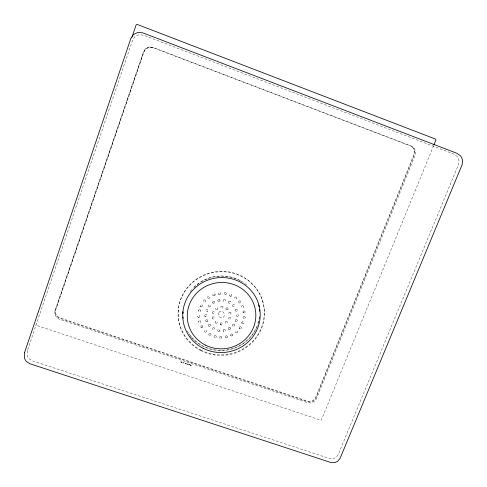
<?xml version="1.0" encoding="UTF-8"?>
<svg xmlns="http://www.w3.org/2000/svg" width="487" height="487" viewBox="0 0 487 487"><rect width="100%" height="100%" fill="white"/><g stroke="black" fill="none" stroke-linecap="round" stroke-linejoin="round"><path stroke-width="0.37" stroke-dasharray="2.44 1.83" d="M178.212 310.669L178.26 310.134M433.613 145.686L321.213 420.366L35.344 324.957M201.795 306.603L202.385 305.939L202.349 305.093L201.697 304.521L200.827 304.606L200.236 305.233L200.279 306.079L200.924 306.646L202.385 305.976M198.288 310.426C199.78 309.05 197.625 310.566 198.331 311.309L198.976 311.875C199.938 312.094 200.766 311.254 200.4 310.316L199.749 309.75L198.879 309.835M214.457 295.761L215.047 295.092L215.017 294.276L214.365 293.673L213.489 293.716L212.898 294.343L212.941 295.232L213.586 295.804L214.457 295.761L212.941 295.232M213.257 301.35L212.667 302.019L212.703 302.865L213.349 303.431L214.219 303.389C215.096 302.89 215.047 301.721 214.128 301.307L213.257 301.386M220.057 294.525L220.648 293.862L220.611 293.01L219.966 292.437L219.095 292.48L218.499 293.113L218.541 293.996L219.187 294.568L220.057 294.489M199.305 317.335L199.895 316.672L199.853 315.832L199.207 315.266L198.337 315.345L197.746 315.972L197.789 316.818L198.434 317.378L199.895 316.708M207.285 311.412C208.588 309.878 207.225 312.064 206.415 311.491L205.77 310.889C205.404 309.963 206.251 309.154 207.194 309.373L207.833 309.939L207.876 310.822M218.407 299.499C217.537 299.992 217.579 301.167 218.499 301.581L219.375 301.538L219.966 300.905L219.923 300.022L219.284 299.456L218.407 299.499L219.284 299.487L219.929 300.059M198.635 321.383C200.127 320.02 197.972 321.523 198.678 322.26L199.323 322.826C200.705 323.21 201.441 321.262 200.096 320.714L199.226 320.799M204.784 315.266L205.374 314.639L206.245 314.596L206.89 315.199L206.932 316.039L206.342 316.666L205.471 316.708L204.826 316.148L204.784 315.266L205.374 314.675M218.499 301.581L219.966 300.905M225.7 292.632L224.824 292.638C223.947 293.137 223.99 294.312 224.909 294.726L225.785 294.684L226.37 294.02L226.339 293.168L225.694 292.596L226.339 293.168M223.886 299.462L223.296 300.089L223.332 300.972L223.977 301.544L224.848 301.502C225.718 301.003 225.682 299.828 224.757 299.42L223.892 299.493M212.356 312.368L212.941 311.698L213.817 311.698C214.755 312.076 214.761 313.244 213.909 313.731L213.038 313.774L212.393 313.171L212.356 312.325L212.941 311.698M206.33 319.837C205.459 320.336 205.508 321.487 206.421 321.901L207.292 321.858L207.882 321.231L207.839 320.355L207.2 319.789L206.33 319.837L207.839 320.355M200.9 326.467L201.484 325.797L202.355 325.754L202.994 326.314L203.036 327.154L202.452 327.818L201.581 327.861L200.936 327.258L200.9 326.424L201.484 325.84L202.994 326.314M217.226 309.604L217.811 308.941L217.774 308.094L217.129 307.528L216.258 307.571C215.388 308.07 215.431 309.233 216.35 309.647L217.22 309.568M231.27 296.224L231.861 295.591L231.824 294.708L231.179 294.136L230.308 294.178L229.712 294.812L229.754 295.694L230.394 296.266L231.264 296.187M206.421 321.901L207.882 321.231M212.168 317.567L212.752 316.903C214.097 316.38 215.004 318.261 213.714 318.924L212.843 318.973L212.198 318.364L212.162 317.524L212.752 316.94M228.427 301.873L229.024 301.246L229.901 301.24L230.54 301.806L230.576 302.652L229.98 303.279L229.103 303.285C228.184 302.914 228.147 301.733 229.03 301.283M209.057 324.379C208.192 324.878 208.235 326.028 209.154 326.442L210.025 326.4L210.609 325.736L210.573 324.896L209.927 324.336L209.057 324.379L209.934 324.372L210.573 324.939M236.085 296.991L235.203 296.997C234.332 297.496 234.369 298.671 235.288 299.079L236.165 299.036L236.755 298.409L236.719 297.527L236.073 296.954L236.725 297.563M226.479 307.845L225.895 308.508L225.925 309.355L226.571 309.915L227.441 309.872L228.032 309.245L227.989 308.368L227.35 307.802L226.479 307.845L227.356 307.839M205.928 332.14C206.798 331.635 206.75 330.496 205.837 330.076L204.966 330.119L204.382 330.783L204.418 331.623L205.064 332.183L205.928 332.14L204.418 331.623M228.032 309.245L226.571 309.915M232.609 305.294L233.194 304.631L234.07 304.625C235.002 305.008 234.996 306.177 234.15 306.664L233.279 306.707L232.634 306.104L232.597 305.258L232.64 306.14M213.233 327.721C211.948 328.39 212.849 330.259 214.195 329.742L214.779 329.078L214.743 328.238L214.103 327.678L213.233 327.721L214.103 327.678M239.202 300.917L238.618 301.581L238.648 302.427L239.287 302.993L240.158 302.951L240.742 302.287L240.712 301.441L240.073 300.875L239.202 300.917L240.079 300.911M208.868 334.076C210.274 332.42 207.657 335.257 209.544 335.513L210.414 335.47L210.999 334.806L210.956 333.972L210.317 333.412L209.453 333.498M230.339 312.13L229.462 312.137C228.598 312.636 228.634 313.792 229.554 314.206L230.418 314.164L231.002 313.5L230.972 312.66L230.333 312.094L230.978 312.697M220.197 323.575L220.781 322.911C222.127 322.388 223.028 324.257 221.743 324.926L220.873 324.975L220.234 324.409L220.191 323.532L220.781 322.911M235.897 309.202L235.312 309.866L235.343 310.706L235.982 311.272L236.846 311.23L237.443 310.603L237.4 309.72L236.761 309.16L235.897 309.202L237.4 309.72M229.249 317.329C228.385 317.828 228.421 318.985 229.34 319.399L230.205 319.35C231.075 318.851 231.039 317.701 230.12 317.287L229.255 317.366M218.438 331.495L219.308 331.489L219.887 330.825L219.856 330.034L219.217 329.431L218.346 329.474L217.762 330.101L217.799 330.977L218.438 331.531L217.799 330.977M225.938 321.438C225.073 321.944 225.11 323.088 226.023 323.502L226.893 323.459C227.758 322.96 227.721 321.81 226.802 321.396L225.944 321.481M242.928 305.672L242.051 305.678C241.187 306.177 241.217 307.34 242.136 307.754L243.007 307.711L243.597 307.084L243.561 306.201L242.922 305.635L243.567 306.238M214.657 335.598L214.073 336.261L214.11 337.053L214.749 337.655L215.613 337.613L216.204 336.992L216.161 336.115L215.522 335.555L214.657 335.598L215.528 335.598M223.789 329.431L223.198 330.052L223.241 330.929L223.874 331.489L224.744 331.44C225.603 330.941 225.566 329.802 224.653 329.382L223.789 329.431L224.659 329.425M237.759 316.422L238.344 315.759L238.313 314.919L237.674 314.358L236.81 314.401L236.225 315.065C235.909 316.02 236.932 316.781 237.753 316.386M243.579 310.98L242.989 311.607L243.031 312.484L243.664 313.05L244.535 313.007L245.113 312.344L245.083 311.503L244.45 310.937L243.579 310.98L244.45 310.937M235.83 319.6C234.965 320.099 234.996 321.25 235.915 321.663L236.779 321.621L237.364 320.957L237.333 320.117L236.694 319.557L235.83 319.6L236.706 319.594M220.258 336.426C219.393 336.925 219.436 338.057 220.349 338.477L221.214 338.435L221.798 337.814L221.762 336.937L221.122 336.377L220.258 336.426L221.128 336.42M228.902 327.593C228.038 328.092 228.074 329.236 228.987 329.65L229.858 329.608L230.442 328.981L230.406 328.104L229.767 327.544L228.908 327.629M233.084 324.178C232.22 324.683 232.256 325.827 233.17 326.241L234.034 326.199L234.624 325.572L234.588 324.695L233.949 324.135L233.084 324.178L234.588 324.695M221.798 337.814L221.214 338.435M228.987 329.65L230.442 328.981M243.695 316.489C242.83 316.994 242.861 318.145 243.78 318.559L244.644 318.516L245.235 317.889L245.205 317.049L244.559 316.447L243.701 316.532M225.907 335.878C225.049 336.383 225.085 337.515 225.998 337.929L226.863 337.887L227.447 337.266L227.411 336.389L226.772 335.835L225.913 335.92M227.447 337.266L225.998 337.929M241.844 323.368L241.802 322.491L242.392 321.864L243.263 321.822L243.902 322.424L243.932 323.258L243.342 323.885L242.471 323.885L241.838 323.325L242.471 323.885M231.258 333.997L230.668 334.618L230.71 335.494L231.343 336.048L232.208 336.006L232.798 335.385C233.109 334.417 232.104 333.638 231.264 334.039M239.762 326.771L239.178 327.392L239.214 328.268L239.847 328.828L240.712 328.78L241.302 328.159L241.266 327.282L240.627 326.722L239.774 326.807M236.925 332.907C238.204 332.237 237.315 330.381 235.976 330.898L235.391 331.562L235.422 332.396L236.061 332.95L236.913 332.864M235.915 321.663L236.779 321.621M215.838 323.204L216.709 323.198L217.293 322.534L217.257 321.7L216.618 321.134L215.747 321.177L215.163 321.804L215.199 322.68L215.838 323.246L215.199 322.68M220.234 324.409L221.743 324.926M210.025 326.4L209.154 326.442M202.452 327.818L201.581 327.861M209.544 335.513L210.414 335.47M224.909 294.726L225.785 294.684M208.466 298.348L209.337 298.269C210.232 297.8 210.147 296.62 209.246 296.218L208.369 296.26L207.779 296.924L207.821 297.776L208.46 298.312M204.93 299.913L204.059 299.992C203.164 300.461 203.249 301.636 204.15 302.043L205.027 302.001L205.617 301.331L205.575 300.485L204.936 299.949M212.703 302.865L214.219 303.389M240.158 302.951L239.287 302.993M222.309 306.092L221.433 306.098L220.848 306.761L220.885 307.607L221.524 308.174L222.395 308.131L222.979 307.461L222.949 306.621L222.303 306.049L222.949 306.621M209.148 306.877L210.019 306.798L210.609 306.171L210.573 305.325L209.927 304.752L209.057 304.832L208.466 305.465L208.509 306.311L209.148 306.877L208.509 306.311M152.918 47.671L149.272 47.306L145.96 48.864L143.909 51.914L55.774 309.677A6.769 6.441 15.7 0 0 60.102 317.926L307.394 401.111L310.676 401.343L313.707 399.967L315.661 397.368L413.901 154.683A6.897 6.587 -56.1 0 0 410.316 145.942M185.194 363.357L185.985 363.619L185.188 363.418M188.859 364.586L189.431 364.842L188.859 364.647M190.466 365.128L191.056 365.451M190.466 365.189L191.348 365.7M183.532 362.578C181.012 362.194 185.297 363.734 183.569 362.657M191.288 365.652L191.251 365.621A2.873 0.901 20.6 0 1 191.16 365.542L191.129 365.518M199.755 309.787L200.4 310.316M223.874 331.489L223.241 330.929M205.471 316.708L204.826 316.148M197.789 316.818L198.434 317.378M229.773 327.587L230.412 328.147M200.279 306.079L200.924 306.646M231.343 336.048L230.71 335.494M239.847 328.828L239.214 328.268M219.187 294.568L218.541 293.996M230.394 296.266L229.754 295.694M230.54 301.806L229.901 301.24M262.487 300.595L262.657 301.106M244.535 313.007L243.031 312.484M245.235 317.889L244.644 318.516M242.392 321.864L241.802 322.491M241.302 328.159L240.712 328.78M236.846 311.23L235.982 311.272M234.624 325.572L234.034 326.199M232.798 335.385L232.208 336.006M219.85 329.991L219.893 330.868M215.011 294.239L215.053 295.128M216.204 336.992L215.613 337.613M259.37 317.092A38.418 37.146 -9 0 1 258.926 319.831M258.627 321.189A38.418 37.146 -9 0 1 225.341 350.056A38.418 37.146 -9 0 1 186.564 329.413M190.149 291.646A38.418 37.146 -9 0 1 192.889 288.359M193.881 287.33A38.418 37.146 -9 0 1 247.475 285.723M259.51 316.623A38.455 37.182 -9 0 1 259.236 318.687M258.694 321.414A38.455 37.182 -9 0 1 257.72 324.756M256.99 326.71A38.455 37.182 -9 0 1 192.444 338.246M191.981 337.728A38.455 37.182 -9 0 1 188.993 333.863M193.881 287.525A38.455 37.182 -9 0 1 200.626 282.168M201.241 281.79A38.455 37.182 -9 0 1 238.685 279.995M239.324 280.311A38.455 37.182 -9 0 1 241.205 281.328M54.934 310.889L54.751 314.237A2.879 0.81 65 0 1 56.352 317.281L59.292 319.186L308.028 402.798L311.321 403.023A2.77 1.126 -25 0 1 314.371 401.641L316.343 399.03L415.204 154.976L415.667 151.451A2.922 0.682 65.5 0 1 414.346 148.225L411.6 146.185L152.644 47.306L148.973 46.941L145.643 48.505L143.574 51.573L54.934 310.889M190.271 364.842C189.887 365.786 191.488 364.854 190.271 364.842M189.467 365.007L188.646 364.793L188.664 364.3L189.461 364.574L188.865 364.434L189.467 365.007M187.903 364.483L187.057 364.264L187.075 363.771L187.903 364.483M185.991 363.405L186.174 363.966L185.991 363.405M185.206 363.144L185.182 363.631L185.206 363.144M27.388 350.634L27.418 355.997L28.794 358.535L32.148 360.757L329.589 458.517L333.321 458.675L335.878 457.524L338.179 454.645L458.517 164.545L459.028 160.479L457.938 157.751L457.208 156.558L453.951 154.117L143.47 35.167L139.032 34.717L135.015 36.61L132.531 40.324L27.388 350.634M181 361.731L180.969 362.218L181 361.731M414.796 151.268L414.327 154.775L315.886 397.916A6.441 6.069 -19.4 0 1 307.601 401.665L59.834 318.34A6.781 6.453 15.7 0 1 55.494 310.079L143.799 51.805L145.857 48.749L149.168 47.184L152.827 47.556L410.736 146.021L413.481 148.054L414.796 151.268M218.858 312.691C217.531 315.619 220.727 319.874 223.551 317.183C226.455 314.03 221.335 308.094 218.858 312.691M181.846 362.011L181.219 362.036L181.968 362.553L180.981 361.975L181.846 362.011M200.839 350.025A43.13 41.705 -9 0 0 264.295 311.321A43.13 41.705 -9 0 0 198.532 277.785A43.13 41.705 -9 0 0 200.839 350.025M200.845 350.658A43.24 41.809 -9 0 0 264.471 311.857A43.24 41.809 -9 0 0 198.532 278.241A43.24 41.809 -9 0 0 200.845 350.658"/><path stroke-width="0.73" d="M131.989 37.158L136.135 24.904L137.176 24.417L435.481 139.075L435.908 140.061L433.899 144.98M259.48 309.476A38.418 37.146 -9 0 1 259.583 310.864M182.862 313.287A38.418 37.146 -9 0 1 182.899 311.887M259.547 309.689A38.455 37.182 -9 0 1 259.65 311.077M183.142 318.37A38.455 37.182 -9 0 1 182.99 316.982M182.844 313.5A38.455 37.182 -9 0 1 182.881 312.106M258.78 304.892A38.455 37.182 -9 0 1 259.187 306.938M24.557 352.57L24.587 358.481L26.097 361.281L29.792 363.716L330.716 462.455L334.812 462.626L337.631 461.359L340.157 458.2L462.084 164.813L462.65 160.339L461.457 157.331L460.635 156.023L457.049 153.338L142.861 32.866L137.973 32.373L133.554 34.455L130.814 38.546L24.557 352.57M205.398 345.1A34.315 33.159 -9.1 0 0 255.821 314.218A34.315 33.159 -9.1 0 0 203.444 287.671A34.315 33.159 -9.1 0 0 205.398 345.1M203.176 348.302A38.771 37.475 -9.1 0 0 260.192 313.458A38.771 37.475 -9.1 0 0 201.04 283.397A38.771 37.475 -9.1 0 0 203.176 348.302"/></g></svg>
